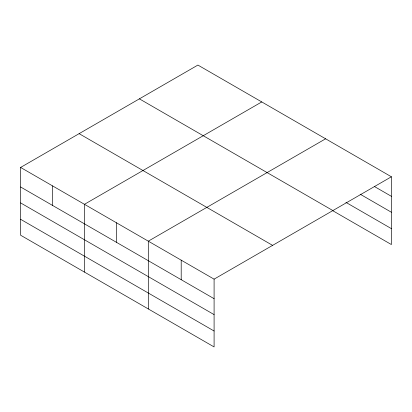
<?xml version="1.0" encoding="UTF-8"?>
<svg xmlns="http://www.w3.org/2000/svg" width="412" height="412" viewBox="0 0 412 412"><rect width="100%" height="100%" fill="white"/><g stroke="black" fill="none" stroke-linecap="round" stroke-linejoin="round"><path stroke-width="0.62" d="M20.6 167.442L214.091 279.151L214.091 346.93L20.6 235.216L20.6 167.442L197.909 65.07L391.4 176.784L391.4 244.558L332.19 210.377M261.759 101.934L84.45 204.306L84.45 272.085M325.614 138.803L148.305 241.169L148.305 308.949M214.091 279.151L391.4 176.784M374.405 186.507L391.4 196.318M360.15 194.196L391.4 212.242M345.9 202.369L391.4 228.639M139.395 98.854L332.886 210.563M79.114 133.658L272.605 245.367M20.6 186.976L214.091 298.69M20.6 202.9L214.091 314.608M20.6 219.297L214.091 331.011M181.198 260.157L181.198 279.697M116.38 222.738L116.38 242.277M52.525 185.874L52.525 205.413"/></g></svg>
